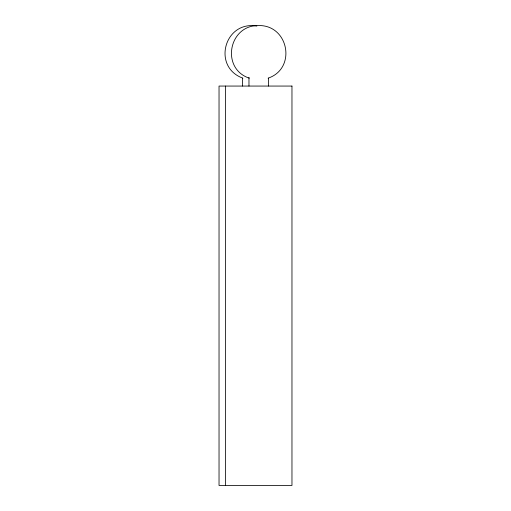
<?xml version="1.0" encoding="UTF-8"?>
<svg xmlns="http://www.w3.org/2000/svg" width="511" height="511" viewBox="0 0 511 511"><rect width="100%" height="100%" fill="white"/><g stroke="black" fill="none" stroke-linecap="round" stroke-linejoin="round"><path stroke-width="0.77" d="M268.128 78.164C296.763 68.506 288.741 24.975 258.681 25.55C228.615 24.975 220.599 68.506 249.227 78.164M256.867 26.074C224.47 20.389 211.765 66.973 242.872 78.164M268.39 78.132L268.39 86.059M248.972 77.34L248.972 86.059M242.61 78.132L242.61 86.059M225.396 86.059L225.396 485.45M291.966 86.059L219.034 86.059L219.034 485.45L291.966 485.45L291.966 86.059"/></g></svg>
